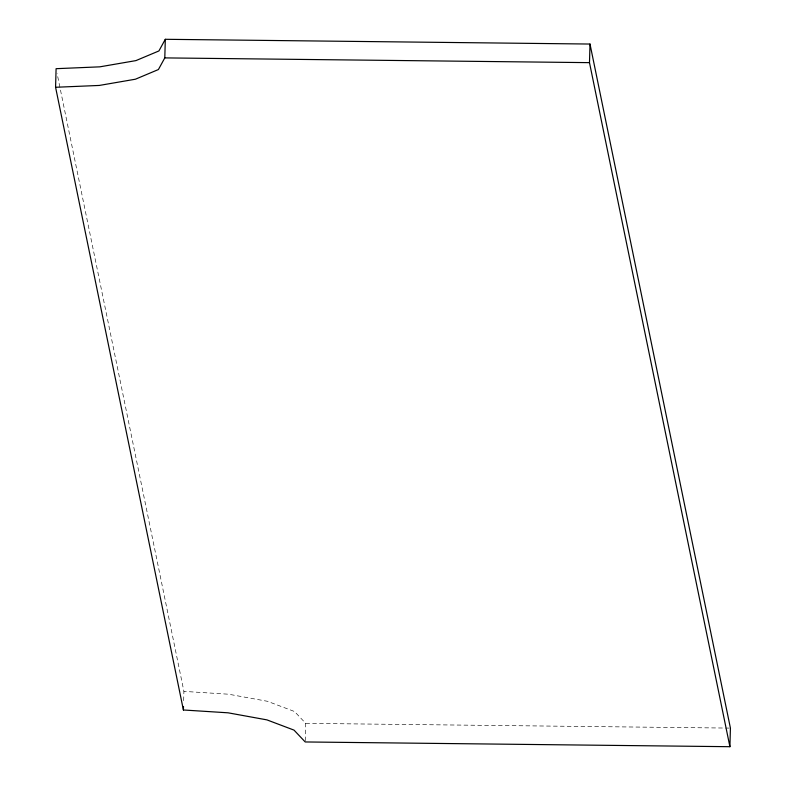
<?xml version="1.0" encoding="UTF-8"?>
<svg xmlns="http://www.w3.org/2000/svg" width="786" height="786" viewBox="0 0 786 786"><rect width="100%" height="100%" fill="white"/><g stroke="black" fill="none" stroke-linecap="round" stroke-linejoin="round"><path stroke-width="0.59" stroke-dasharray="3.93 2.95" d="M183.659 700.69L183.914 691.385L57.083 73.491M305.243 740.785L305.725 723.356L294.524 711.517L267.437 701.289L228.598 694.215L183.914 691.385M305.725 723.356L729.192 728.091"/><path stroke-width="1.18" d="M55.58 87.275L56.091 68.687L99.822 66.839L135.929 60.61L158.919 50.943L165.306 39.3L590.001 44.045L730.42 728.101L729.909 746.7L305.214 741.955L294.013 730.115L266.926 719.878L228.087 712.814L183.403 709.984L55.58 87.275L99.311 85.438L135.418 79.209L158.408 69.541L164.795 57.899L165.306 39.3M183.403 709.984L183.502 706.496M729.909 746.7L589.49 62.644L590.001 44.045M164.795 57.899L589.49 62.644"/></g></svg>
